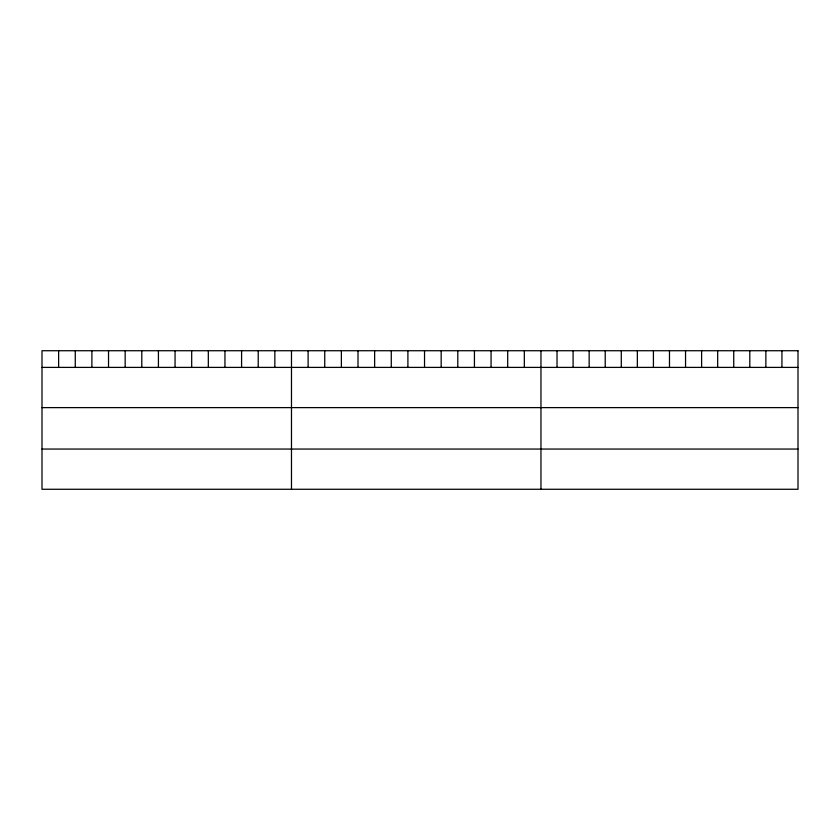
<?xml version="1.0" encoding="UTF-8"?>
<svg xmlns="http://www.w3.org/2000/svg" width="840" height="840" viewBox="0 0 840 840"><rect width="100%" height="100%" fill="white"/><g stroke="black" fill="none" stroke-linecap="round" stroke-linejoin="round"><path stroke-width="1.26" d="M42 367.395L798 367.395M42 407.62L798 407.62M42 449.054L798 449.054M781.935 350.731L781.935 367.395M765.87 350.731L765.87 367.395M749.805 350.731L749.805 367.395M733.74 350.731L733.74 367.395M717.675 350.731L717.675 367.395M701.61 350.731L701.61 367.395M685.545 350.731L685.545 367.395M669.48 350.731L669.48 367.395M653.415 350.731L653.415 367.395M637.35 350.731L637.35 367.395M621.285 350.731L621.285 367.395M605.22 350.731L605.22 367.395M589.155 350.731L589.155 367.395M573.09 350.731L573.09 367.395M557.025 350.731L557.025 367.395M540.96 350.731L540.96 489.269M524.328 350.731L524.328 367.395M507.696 350.731L507.696 367.395M491.064 350.731L491.064 367.395M474.432 350.731L474.432 367.395M457.8 350.731L457.8 367.395M441.168 350.731L441.168 367.395M424.536 350.731L424.536 367.395M407.904 350.731L407.904 367.395M391.272 350.731L391.272 367.395M374.64 350.731L374.64 367.395M358.008 350.731L358.008 367.395M341.376 350.731L341.376 367.395M324.744 350.731L324.744 367.395M308.112 350.731L308.112 367.395M291.48 350.731L291.48 489.269M274.848 350.731L274.848 367.395M258.216 350.731L258.216 367.395M241.584 350.731L241.584 367.395M224.952 350.731L224.952 367.395M208.32 350.731L208.32 367.395M191.688 350.731L191.688 367.395M175.056 350.731L175.056 367.395M158.424 350.731L158.424 367.395M141.792 350.731L141.792 367.395M125.16 350.731L125.16 367.395M108.528 350.731L108.528 367.395M91.896 350.731L91.896 367.395M75.264 350.731L75.264 367.395M58.632 350.731L58.632 367.395M798 350.731L42 350.731L42 489.269L798 489.269L798 350.731"/></g></svg>
